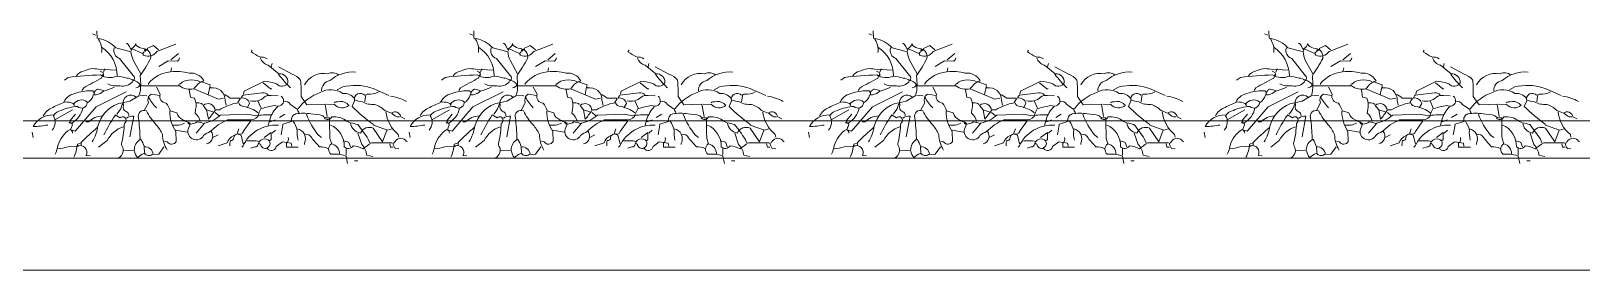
# Model space of a CAD drawing. Header units: inches. Extents: x 0 to 109, y 0 to 144.
# Drawn here: x 47.46 to 53.68, y 29.13 to 30.09 of the extents above; entities that cross this region are included whole.
import ezdxf

# ---------------------------------------------------------------- set-up
doc = ezdxf.new("R2010")
doc.units = ezdxf.units.IN
doc.header["$MEASUREMENT"] = 0
doc.layers.add('M_BRUSHES', color=104, linetype='Continuous', lineweight=5)
doc.layers.add('M_ELEV 2', color=251, linetype='Continuous', lineweight=15)

msp = doc.modelspace()

# ---------------------------------------------------------------- linework, layer by layer
at = {"layer": 'M_BRUSHES'}
for points in [[(47.704, 30.081), (47.7172, 30.0759)], [(49.2172, 30.081), (49.2304, 30.0759)], [(50.8209, 30.081), (50.8341, 30.0759)], [(52.4099, 30.081), (52.4231, 30.0759)], [(47.9098, 30.008), (47.9058, 30.0039)], [(47.9098, 30.008), (47.9118, 30.009), (47.9098, 30.009), (47.9098, 30.008)], [(48.0487, 30.0029), (48.0183, 29.9776)], [(48.4248, 29.9624), (48.4218, 29.9492)], [(49.423, 30.008), (49.4189, 30.0039)], [(49.423, 30.008), (49.425, 30.009), (49.423, 30.009), (49.423, 30.008)], [(49.5619, 30.0029), (49.5315, 29.9776)], [(49.938, 29.9624), (49.9349, 29.9492)], [(51.0267, 30.008), (51.0226, 30.0039)], [(51.0267, 30.008), (51.0287, 30.009), (51.0267, 30.009), (51.0267, 30.008)], [(51.1656, 30.0029), (51.1352, 29.9776)], [(51.5417, 29.9624), (51.5386, 29.9492)], [(52.6157, 30.008), (52.6117, 30.0039)], [(52.6157, 30.008), (52.6177, 30.009), (52.6157, 30.009), (52.6157, 30.008)], [(52.7546, 30.0029), (52.7242, 29.9776)], [(53.1307, 29.9624), (53.1277, 29.9492)], [(47.7537, 29.9411), (47.7486, 29.9279)], [(49.2669, 29.9411), (49.2618, 29.9279)], [(50.8706, 29.9411), (50.8655, 29.9279)], [(52.4596, 29.9411), (52.4545, 29.9279)], [(47.8388, 29.8478), (47.7182, 29.788), (47.6341, 29.6907), (47.6219, 29.6947)], [(47.8946, 29.8346), (47.922, 29.8326)], [(48.3893, 29.8843), (48.4187, 29.86), (48.4238, 29.86)], [(49.352, 29.8478), (49.2314, 29.788), (49.1472, 29.6907), (49.1351, 29.6947)], [(49.4078, 29.8346), (49.4352, 29.8326)], [(49.9025, 29.8843), (49.9319, 29.86), (49.937, 29.86)], [(50.9557, 29.8478), (50.8351, 29.788), (50.7509, 29.6907), (50.7388, 29.6947)], [(51.0115, 29.8346), (51.0388, 29.8326)], [(51.5062, 29.8843), (51.5356, 29.86), (51.5407, 29.86)], [(52.5447, 29.8478), (52.4241, 29.788), (52.34, 29.6907), (52.3278, 29.6947)], [(52.6005, 29.8346), (52.6279, 29.8326)], [(53.0952, 29.8843), (53.1246, 29.86), (53.1297, 29.86)], [(47.553, 29.7353), (47.6239, 29.7758)], [(48.1622, 29.7758), (48.1916, 29.7667)], [(48.1967, 29.7657), (48.2119, 29.7515)], [(49.0661, 29.7353), (49.1371, 29.7758)], [(49.6754, 29.7758), (49.7048, 29.7667)], [(49.7099, 29.7657), (49.7251, 29.7515)], [(50.6698, 29.7353), (50.7408, 29.7758)], [(51.2791, 29.7758), (51.3085, 29.7667)], [(51.3136, 29.7657), (51.3288, 29.7515)], [(52.2589, 29.7353), (52.3298, 29.7758)], [(52.8681, 29.7758), (52.8975, 29.7667)], [(52.9026, 29.7657), (52.9178, 29.7515)], [(48.4765, 29.7586), (48.4542, 29.7454)], [(49.9897, 29.7586), (49.9674, 29.7454)], [(51.5934, 29.7586), (51.5711, 29.7454)], [(53.1824, 29.7586), (53.1601, 29.7454)], [(47.4617, 29.6866), (47.4658, 29.6643)], [(48.0386, 29.6947), (48.0842, 29.6866)], [(48.2079, 29.6755), (48.1876, 29.6643)], [(48.2849, 29.6795), (48.292, 29.6998)], [(48.3934, 29.6643), (48.4208, 29.6856), (48.4208, 29.6572), (48.4157, 29.6532)], [(48.438, 29.6947), (48.4248, 29.6826)], [(48.9749, 29.6866), (48.979, 29.6643)], [(49.5517, 29.6947), (49.5974, 29.6866)], [(49.721, 29.6755), (49.7008, 29.6643)], [(49.7981, 29.6795), (49.8052, 29.6998)], [(49.9066, 29.6643), (49.9339, 29.6856), (49.9339, 29.6572), (49.9289, 29.6532)], [(49.9512, 29.6947), (49.938, 29.6826)], [(50.5786, 29.6866), (50.5827, 29.6643)], [(51.1554, 29.6947), (51.2011, 29.6866)], [(51.3247, 29.6755), (51.3045, 29.6643)], [(51.4018, 29.6795), (51.4089, 29.6998)], [(51.5103, 29.6643), (51.5376, 29.6856), (51.5376, 29.6572), (51.5326, 29.6532)], [(51.5549, 29.6947), (51.5417, 29.6826)], [(52.1676, 29.6866), (52.1717, 29.6643)], [(52.7445, 29.6947), (52.7901, 29.6866)], [(52.9138, 29.6755), (52.8935, 29.6643)], [(52.9908, 29.6795), (52.9979, 29.6998)], [(53.0993, 29.6643), (53.1267, 29.6856), (53.1267, 29.6572), (53.1216, 29.6532)], [(53.1439, 29.6947), (53.1307, 29.6826)], [(48.7218, 29.6217), (48.7218, 29.5944)], [(48.8972, 29.639), (48.9003, 29.6258), (48.9104, 29.6258)], [(50.235, 29.6217), (50.235, 29.5944)], [(50.4104, 29.639), (50.4134, 29.6258), (50.4236, 29.6258)], [(51.8387, 29.6217), (51.8387, 29.5944)], [(52.0141, 29.639), (52.0171, 29.6258), (52.0273, 29.6258)], [(53.4277, 29.6217), (53.4277, 29.5944)], [(53.6031, 29.639), (53.6062, 29.6258), (53.6163, 29.6258)], [(48.7563, 29.5711), (48.7695, 29.5711)], [(50.2695, 29.5711), (50.2827, 29.5711)], [(51.8732, 29.5711), (51.8864, 29.5711)], [(53.4622, 29.5711), (53.4754, 29.5711)]]:
    msp.add_lwpolyline(points, dxfattribs=at)
for points in [[(47.7212, 30.0931), (47.7223, 30.0648, -0.312363), (47.7283, 30.0597, -0.175201), (47.7405, 30.007)], [(49.2344, 30.0931), (49.2354, 30.0648, -0.312363), (49.2415, 30.0597, -0.175201), (49.2537, 30.007)], [(50.8381, 30.0931), (50.8391, 30.0648, -0.312363), (50.8452, 30.0597, -0.175201), (50.8574, 30.007)], [(52.4272, 30.0931), (52.4282, 30.0648, -0.312363), (52.4342, 30.0597, -0.175201), (52.4464, 30.007)], [(47.7304, 30.0627, -0.162277), (47.7973, 30.0252), (47.8541, 30.011)], [(47.7405, 30.0283, -0.247131), (47.8034, 29.9127)], [(47.8672, 29.8944, 0.527451), (47.8672, 29.9137), (47.8125, 29.9826, -0.420624), (47.7912, 30.0252)], [(47.8388, 30.0445, -0.261322), (47.852, 30.0303), (47.8581, 30.0191), (47.8622, 30.0212), (47.8581, 30.01, 0.068298), (47.8672, 29.9755), (47.8976, 29.9208)], [(47.8774, 29.864, 0.105667), (47.8976, 29.8762), (47.8956, 29.9147, 0.0345), (47.9372, 29.9826, 0.461777), (47.9078, 30.0222, -0.115448), (47.8794, 30.0354), (47.8774, 30.0425, -0.192581), (47.8622, 30.0222), (47.8581, 30.0212, -0.132248), (47.8723, 30.0171), (47.9078, 30.0019, 0.489075), (47.9088, 29.9958, 0.382553), (47.9625, 30.011), (48.0386, 30.0404)], [(47.9159, 30.0191, 0.720749), (47.9149, 30.012), (47.925, 30.0212), (47.923, 30.0232), (47.9483, 30.0354), (47.9686, 30.0171)], [(48.3447, 30.0161), (48.3407, 30.009, 0.018082), (48.3751, 29.9887, -0.141937), (48.4045, 29.9816)], [(49.2436, 30.0627, -0.162277), (49.3105, 30.0252), (49.3672, 30.011)], [(49.2537, 30.0283, -0.247131), (49.3165, 29.9127)], [(49.3804, 29.8944, 0.527451), (49.3804, 29.9137), (49.3257, 29.9826, -0.420624), (49.3044, 30.0252)], [(49.352, 30.0445, -0.261322), (49.3652, 30.0303), (49.3713, 30.0191), (49.3753, 30.0212), (49.3713, 30.01, 0.068298), (49.3804, 29.9755), (49.4108, 29.9208)], [(49.3906, 29.864, 0.105667), (49.4108, 29.8762), (49.4088, 29.9147, 0.0345), (49.4504, 29.9826, 0.461777), (49.421, 30.0222, -0.115448), (49.3926, 30.0354), (49.3906, 30.0425, -0.192581), (49.3753, 30.0222), (49.3713, 30.0212, -0.132248), (49.3855, 30.0171), (49.421, 30.0019, 0.489075), (49.422, 29.9958, 0.382553), (49.4757, 30.011), (49.5517, 30.0404)], [(49.4291, 30.0191, 0.720749), (49.4281, 30.012), (49.4382, 30.0212), (49.4362, 30.0232), (49.4615, 30.0354), (49.4818, 30.0171)], [(49.8579, 30.0161), (49.8538, 30.009, 0.018082), (49.8883, 29.9887, -0.141937), (49.9177, 29.9816)], [(50.8472, 30.0627, -0.162277), (50.9142, 30.0252), (50.9709, 30.011)], [(50.8574, 30.0283, -0.247131), (50.9202, 29.9127)], [(50.9841, 29.8944, 0.527451), (50.9841, 29.9137), (50.9294, 29.9826, -0.420624), (50.9081, 30.0252)], [(50.9557, 30.0445, -0.261322), (50.9689, 30.0303), (50.975, 30.0191), (50.979, 30.0212), (50.975, 30.01, 0.068298), (50.9841, 29.9755), (51.0145, 29.9208)], [(50.9942, 29.864, 0.105667), (51.0145, 29.8762), (51.0125, 29.9147, 0.0345), (51.0541, 29.9826, 0.461777), (51.0247, 30.0222, -0.115448), (50.9963, 30.0354), (50.9942, 30.0425, -0.192581), (50.979, 30.0222), (50.975, 30.0212, -0.132248), (50.9892, 30.0171), (51.0247, 30.0019, 0.489075), (51.0257, 29.9958, 0.382553), (51.0794, 30.011), (51.1554, 30.0404)], [(51.0328, 30.0191, 0.720749), (51.0318, 30.012), (51.0419, 30.0212), (51.0399, 30.0232), (51.0652, 30.0354), (51.0855, 30.0171)], [(51.4616, 30.0161), (51.4575, 30.009, 0.018082), (51.492, 29.9887, -0.141937), (51.5214, 29.9816)], [(52.4363, 30.0627, -0.162277), (52.5032, 30.0252), (52.56, 30.011)], [(52.4464, 30.0283, -0.247131), (52.5093, 29.9127)], [(52.5731, 29.8944, 0.527451), (52.5731, 29.9137), (52.5184, 29.9826, -0.420624), (52.4971, 30.0252)], [(52.5447, 30.0445, -0.261322), (52.5579, 30.0303), (52.564, 30.0191), (52.5681, 30.0212), (52.564, 30.01, 0.068298), (52.5731, 29.9755), (52.6035, 29.9208)], [(52.5833, 29.864, 0.105667), (52.6035, 29.8762), (52.6015, 29.9147, 0.0345), (52.6431, 29.9826, 0.461777), (52.6137, 30.0222, -0.115448), (52.5853, 30.0354), (52.5833, 30.0425, -0.192581), (52.5681, 30.0222), (52.564, 30.0212, -0.132248), (52.5782, 30.0171), (52.6137, 30.0019, 0.489075), (52.6147, 29.9958, 0.382553), (52.6684, 30.011), (52.7445, 30.0404)], [(52.6218, 30.0191, 0.720749), (52.6208, 30.012), (52.6309, 30.0212), (52.6289, 30.0232), (52.6542, 30.0354), (52.6745, 30.0171)], [(53.0506, 30.0161), (53.0466, 30.009, 0.018082), (53.081, 29.9887, -0.141937), (53.1104, 29.9816)], [(48.0538, 29.9847, -0.078461), (48.0457, 29.9715), (48.0081, 29.9725), (47.9696, 29.9502)], [(48.3782, 29.9847, 0.267624), (48.4096, 29.9553), (48.4522, 29.9208, -0.464905), (48.4887, 29.8853, -0.535172), (48.4431, 29.8813, 0.031677), (48.3944, 29.8914), (48.3133, 29.8509), (48.3102, 29.8387)], [(49.5669, 29.9847, -0.078461), (49.5588, 29.9715), (49.5213, 29.9725), (49.4828, 29.9502)], [(49.8914, 29.9847, 0.267624), (49.9228, 29.9553), (49.9654, 29.9208, -0.464905), (50.0019, 29.8853, -0.535172), (49.9562, 29.8813, 0.031677), (49.9076, 29.8914), (49.8265, 29.8509), (49.8234, 29.8387)], [(51.1706, 29.9847, -0.078461), (51.1625, 29.9715), (51.125, 29.9725), (51.0865, 29.9502)], [(51.495, 29.9847, 0.267624), (51.5265, 29.9553), (51.5691, 29.9208, -0.464905), (51.6055, 29.8853, -0.535172), (51.5599, 29.8813, 0.031677), (51.5113, 29.8914), (51.4302, 29.8509), (51.4271, 29.8387)], [(52.7597, 29.9847, -0.078461), (52.7516, 29.9715), (52.714, 29.9725), (52.6755, 29.9502)], [(53.0841, 29.9847, 0.267624), (53.1155, 29.9553), (53.1581, 29.9208, -0.464905), (53.1946, 29.8853, -0.535172), (53.149, 29.8813, 0.031677), (53.1003, 29.8914), (53.0192, 29.8509), (53.0162, 29.8387)], [(47.702, 29.6471, 0.111557), (47.7253, 29.711, -0.232605), (47.8054, 29.8002), (47.8541, 29.8103), (47.8905, 29.8326, 0.152542), (47.8956, 29.8772, 0.18486), (47.8672, 29.8944, 0.173203), (47.8419, 29.9036, 0.04808), (47.8013, 29.9117, -0.261169), (47.7354, 29.9167, 0.018753), (47.6067, 29.9066), (47.5915, 29.8955)], [(47.6391, 29.9127, -0.249786), (47.6675, 29.9309, -0.196625), (47.7283, 29.9391), (47.7993, 29.936)], [(47.7476, 29.9198, 0.099014), (47.7405, 29.9036, 0.005859), (47.6685, 29.865), (47.6614, 29.8539)], [(47.7344, 29.9309, -0.467148), (47.7476, 29.9147), (47.7476, 29.9107)], [(47.8652, 29.8894, -0.289017), (47.8145, 29.8732, -0.142853), (47.7648, 29.8803)], [(48.0152, 29.9289, 0.182465), (47.9281, 29.8823), (47.9281, 29.8782)], [(48.0213, 29.9451), (48.0183, 29.9289, -0.098709), (48.0913, 29.9238, -0.303024), (48.1511, 29.8924), (48.142, 29.8884), (48.1764, 29.8762), (48.1754, 29.8711)], [(48.0507, 29.8732, -0.535172), (48.0568, 29.8813, -0.211533), (48.0892, 29.8955, -0.112198), (48.1349, 29.8904)], [(48.142, 29.8904, 0.121719), (48.1136, 29.864), (48.1105, 29.86)], [(48.6458, 29.7495), (48.6377, 29.7992), (48.5647, 29.7961), (48.5414, 29.8296, 0.033295), (48.5394, 29.8955, 0.173203), (48.5049, 29.9198), (48.4501, 29.9492)], [(48.4512, 29.9188, 0.02713), (48.4968, 29.8661), (48.4998, 29.865)], [(48.6924, 29.9157, 0.300995), (48.6488, 29.9208, 0.322571), (48.5546, 29.8772)], [(48.6235, 29.8519, -0.391388), (48.657, 29.8934, -0.203217), (48.7614, 29.9279)], [(49.2152, 29.6471, 0.111557), (49.2385, 29.711, -0.232605), (49.3186, 29.8002), (49.3672, 29.8103), (49.4037, 29.8326, 0.152542), (49.4088, 29.8772, 0.18486), (49.3804, 29.8944, 0.173203), (49.3551, 29.9036, 0.04808), (49.3145, 29.9117, -0.261169), (49.2486, 29.9167, 0.018753), (49.1199, 29.9066), (49.1047, 29.8955)], [(49.1523, 29.9127, -0.249786), (49.1807, 29.9309, -0.196625), (49.2415, 29.9391), (49.3125, 29.936)], [(49.2608, 29.9198, 0.099014), (49.2537, 29.9036, 0.005859), (49.1817, 29.865), (49.1746, 29.8539)], [(49.2476, 29.9309, -0.467148), (49.2608, 29.9147), (49.2608, 29.9107)], [(49.3784, 29.8894, -0.289017), (49.3277, 29.8732, -0.142853), (49.278, 29.8803)], [(49.5284, 29.9289, 0.182465), (49.4412, 29.8823), (49.4412, 29.8782)], [(49.5345, 29.9451), (49.5315, 29.9289, -0.098709), (49.6045, 29.9238, -0.303024), (49.6643, 29.8924), (49.6551, 29.8884), (49.6896, 29.8762), (49.6886, 29.8711)], [(49.5639, 29.8732, -0.535172), (49.57, 29.8813, -0.211533), (49.6024, 29.8955, -0.112198), (49.6481, 29.8904)], [(49.6551, 29.8904, 0.121719), (49.6268, 29.864), (49.6237, 29.86)], [(50.159, 29.7495), (50.1509, 29.7992), (50.0779, 29.7961), (50.0546, 29.8296, 0.033295), (50.0525, 29.8955, 0.173203), (50.0181, 29.9198), (49.9633, 29.9492)], [(49.9643, 29.9188, 0.02713), (50.01, 29.8661), (50.013, 29.865)], [(50.2056, 29.9157, 0.300995), (50.162, 29.9208, 0.322571), (50.0678, 29.8772)], [(50.1367, 29.8519, -0.391388), (50.1701, 29.8934, -0.203217), (50.2746, 29.9279)], [(50.8189, 29.6471, 0.111557), (50.8422, 29.711, -0.232605), (50.9223, 29.8002), (50.9709, 29.8103), (51.0074, 29.8326, 0.152542), (51.0125, 29.8772, 0.18486), (50.9841, 29.8944, 0.173203), (50.9588, 29.9036, 0.04808), (50.9182, 29.9117, -0.261169), (50.8523, 29.9167, 0.018753), (50.7236, 29.9066), (50.7084, 29.8955)], [(50.756, 29.9127, -0.249786), (50.7844, 29.9309, -0.196625), (50.8452, 29.9391), (50.9162, 29.936)], [(50.8645, 29.9198, 0.099014), (50.8574, 29.9036, 0.005859), (50.7854, 29.865), (50.7783, 29.8539)], [(50.8513, 29.9309, -0.467148), (50.8645, 29.9147), (50.8645, 29.9107)], [(50.9821, 29.8894, -0.289017), (50.9314, 29.8732, -0.142853), (50.8817, 29.8803)], [(51.1321, 29.9289, 0.182465), (51.0449, 29.8823), (51.0449, 29.8782)], [(51.1382, 29.9451), (51.1352, 29.9289, -0.098709), (51.2081, 29.9238, -0.303024), (51.268, 29.8924), (51.2588, 29.8884), (51.2933, 29.8762), (51.2923, 29.8711)], [(51.1676, 29.8732, -0.535172), (51.1737, 29.8813, -0.211533), (51.2061, 29.8955, -0.112198), (51.2517, 29.8904)], [(51.2588, 29.8904, 0.121719), (51.2305, 29.864), (51.2274, 29.86)], [(51.7627, 29.7495), (51.7546, 29.7992), (51.6816, 29.7961), (51.6583, 29.8296, 0.033295), (51.6562, 29.8955, 0.173203), (51.6218, 29.9198), (51.567, 29.9492)], [(51.568, 29.9188, 0.02713), (51.6137, 29.8661), (51.6167, 29.865)], [(51.8093, 29.9157, 0.300995), (51.7657, 29.9208, 0.322571), (51.6714, 29.8772)], [(51.7404, 29.8519, -0.391388), (51.7738, 29.8934, -0.203217), (51.8783, 29.9279)], [(52.4079, 29.6471, 0.111557), (52.4312, 29.711, -0.232605), (52.5113, 29.8002), (52.56, 29.8103), (52.5965, 29.8326, 0.152542), (52.6015, 29.8772, 0.18486), (52.5731, 29.8944, 0.173203), (52.5478, 29.9036, 0.04808), (52.5072, 29.9117, -0.261169), (52.4413, 29.9167, 0.018753), (52.3126, 29.9066), (52.2974, 29.8955)], [(52.345, 29.9127, -0.249786), (52.3734, 29.9309, -0.196625), (52.4342, 29.9391), (52.5052, 29.936)], [(52.4535, 29.9198, 0.099014), (52.4464, 29.9036, 0.005859), (52.3744, 29.865), (52.3673, 29.8539)], [(52.4403, 29.9309, -0.467148), (52.4535, 29.9147), (52.4535, 29.9107)], [(52.5711, 29.8894, -0.289017), (52.5204, 29.8732, -0.142853), (52.4707, 29.8803)], [(52.7211, 29.9289, 0.182465), (52.634, 29.8823), (52.634, 29.8782)], [(52.7272, 29.9451), (52.7242, 29.9289, -0.098709), (52.7972, 29.9238, -0.303024), (52.857, 29.8924), (52.8479, 29.8884), (52.8823, 29.8762), (52.8813, 29.8711)], [(52.7566, 29.8732, -0.535172), (52.7627, 29.8813, -0.211533), (52.7952, 29.8955, -0.112198), (52.8408, 29.8904)], [(52.8479, 29.8904, 0.121719), (52.8195, 29.864), (52.8164, 29.86)], [(53.3517, 29.7495), (53.3436, 29.7992), (53.2706, 29.7961), (53.2473, 29.8296, 0.033295), (53.2453, 29.8955, 0.173203), (53.2108, 29.9198), (53.1561, 29.9492)], [(53.1571, 29.9188, 0.02713), (53.2027, 29.8661), (53.2057, 29.865)], [(53.3983, 29.9157, 0.300995), (53.3548, 29.9208, 0.322571), (53.2605, 29.8772)], [(53.3294, 29.8519, -0.391388), (53.3629, 29.8934, -0.203217), (53.4673, 29.9279)], [(47.5418, 29.6947, 0.332352), (47.5469, 29.7525, -0.185669), (47.5783, 29.7738, -0.083557), (47.6442, 29.79, 0.656815), (47.6827, 29.8042, 0.199097), (47.7071, 29.8356), (47.7101, 29.8377, -0.315216), (47.7172, 29.8539, -0.40065), (47.7263, 29.859), (47.7476, 29.8539)], [(47.5884, 29.8073, -0.246109), (47.6412, 29.8438, -0.119476), (47.706, 29.8519), (47.7081, 29.8458)], [(47.7912, 29.8671, -0.048447), (47.7476, 29.8509, -0.145767), (47.7192, 29.8367), (47.7121, 29.8367)], [(47.8794, 29.8255, 0.794815), (47.8277, 29.7951, 0.4142), (47.8399, 29.7687, -0.333328), (47.85, 29.7525)], [(47.8905, 29.8732), (48.0528, 29.8721, 0.198715), (48.1105, 29.86), (48.2099, 29.8194), (48.2302, 29.8235)], [(47.9737, 29.8336), (47.9392, 29.8397, 0.348206), (47.9281, 29.8042), (47.9129, 29.7758)], [(47.9605, 29.7839, -0.054718), (47.9291, 29.8265, 0.236053), (47.9281, 29.8316)], [(47.9605, 29.8671), (47.9757, 29.8387, 0.512009), (48, 29.8032, -0.063492), (48.0163, 29.7718), (48.0426, 29.7637, 0.257919), (48.0669, 29.7363, 0.043488), (48.0943, 29.7231), (48.0963, 29.7231)], [(48.0923, 29.8559), (48.0974, 29.8275), (48.1136, 29.8225, -0.182709), (48.1176, 29.7768), (48.1156, 29.7627, -0.200302), (48.1359, 29.7292)], [(48.1683, 29.8367), (48.1744, 29.8681), (48.1774, 29.864, -0.501495), (48.2362, 29.8133), (48.2403, 29.7951)], [(48.2302, 29.8397, -0.055847), (48.2565, 29.8235), (48.2961, 29.8235), (48.2971, 29.8204, 0.090164), (48.2869, 29.8042, 0.096649), (48.2139, 29.7758), (48.1987, 29.7758)], [(48.4086, 29.8346, 0.356949), (48.3853, 29.8438), (48.3082, 29.8356, 0.120438), (48.3011, 29.8235, -0.395447), (48.3346, 29.8022), (48.3244, 29.7839)], [(48.3366, 29.8123, 0.236053), (48.3934, 29.8265, -0.236053), (48.4218, 29.8336), (48.4491, 29.8326)], [(48.4704, 29.8083, 0.253922), (48.4613, 29.8316)], [(48.7553, 29.8215, 0.27327), (48.7087, 29.8417, 0.292038), (48.6184, 29.8458, 0.151703), (48.5292, 29.7799)], [(48.8942, 29.8336, 0.021805), (48.8212, 29.865, 0.134811), (48.7087, 29.8681), (48.6864, 29.8559)], [(48.7969, 29.8346, 0.804245), (48.7563, 29.8123), (48.7462, 29.79, 0.038712), (48.8303, 29.718, 0.4142), (48.8354, 29.713), (48.8881, 29.6947), (48.9063, 29.6998)], [(48.8516, 29.8478, -0.137939), (48.809, 29.8397, 0.4142), (48.7999, 29.8316), (48.7969, 29.8083)], [(48.9003, 29.8316, -0.089844), (48.9641, 29.8093)], [(49.055, 29.6947, 0.332352), (49.0601, 29.7525, -0.185669), (49.0915, 29.7738, -0.083557), (49.1574, 29.79, 0.656815), (49.1959, 29.8042, 0.199097), (49.2202, 29.8356), (49.2233, 29.8377, -0.315216), (49.2304, 29.8539, -0.40065), (49.2395, 29.859), (49.2608, 29.8539)], [(49.1016, 29.8073, -0.246109), (49.1543, 29.8438, -0.119476), (49.2192, 29.8519), (49.2213, 29.8458)], [(49.3044, 29.8671, -0.048447), (49.2608, 29.8509, -0.145767), (49.2324, 29.8367), (49.2253, 29.8367)], [(49.3926, 29.8255, 0.794815), (49.3409, 29.7951, 0.4142), (49.353, 29.7687, -0.333328), (49.3632, 29.7525)], [(49.4037, 29.8732), (49.5659, 29.8721, 0.198715), (49.6237, 29.86), (49.7231, 29.8194), (49.7433, 29.8235)], [(49.4869, 29.8336), (49.4524, 29.8397, 0.348206), (49.4412, 29.8042), (49.426, 29.7758)], [(49.4737, 29.7839, -0.054718), (49.4423, 29.8265, 0.236053), (49.4412, 29.8316)], [(49.4737, 29.8671), (49.4889, 29.8387, 0.512009), (49.5132, 29.8032, -0.063492), (49.5294, 29.7718), (49.5558, 29.7637, 0.257919), (49.5801, 29.7363, 0.043488), (49.6075, 29.7231), (49.6095, 29.7231)], [(49.6055, 29.8559), (49.6105, 29.8275), (49.6268, 29.8225, -0.182709), (49.6308, 29.7768), (49.6288, 29.7627, -0.200302), (49.6491, 29.7292)], [(49.6815, 29.8367), (49.6876, 29.8681), (49.6906, 29.864, -0.501495), (49.7494, 29.8133), (49.7535, 29.7951)], [(49.7433, 29.8397, -0.055847), (49.7697, 29.8235), (49.8092, 29.8235), (49.8103, 29.8204, 0.090164), (49.8001, 29.8042, 0.096649), (49.7271, 29.7758), (49.7119, 29.7758)], [(49.9218, 29.8346, 0.356949), (49.8985, 29.8438), (49.8214, 29.8356, 0.120438), (49.8143, 29.8235, -0.395447), (49.8478, 29.8022), (49.8376, 29.7839)], [(49.8498, 29.8123, 0.236053), (49.9066, 29.8265, -0.236053), (49.9349, 29.8336), (49.9623, 29.8326)], [(49.9836, 29.8083, 0.253922), (49.9745, 29.8316)], [(50.2685, 29.8215, 0.27327), (50.2218, 29.8417, 0.292038), (50.1316, 29.8458, 0.151703), (50.0424, 29.7799)], [(50.4074, 29.8336, 0.021805), (50.3344, 29.865, 0.134811), (50.2218, 29.8681), (50.1995, 29.8559)], [(50.31, 29.8346, 0.804245), (50.2695, 29.8123), (50.2594, 29.79, 0.038712), (50.3435, 29.718, 0.4142), (50.3486, 29.713), (50.4013, 29.6947), (50.4195, 29.6998)], [(50.3648, 29.8478, -0.137939), (50.3222, 29.8397, 0.4142), (50.3131, 29.8316), (50.31, 29.8083)], [(50.4134, 29.8316, -0.089844), (50.4773, 29.8093)], [(50.6587, 29.6947, 0.332352), (50.6638, 29.7525, -0.185669), (50.6952, 29.7738, -0.083557), (50.7611, 29.79, 0.656815), (50.7996, 29.8042, 0.199097), (50.8239, 29.8356), (50.827, 29.8377, -0.315216), (50.8341, 29.8539, -0.40065), (50.8432, 29.859), (50.8645, 29.8539)], [(50.7053, 29.8073, -0.246109), (50.758, 29.8438, -0.119476), (50.8229, 29.8519), (50.8249, 29.8458)], [(50.9081, 29.8671, -0.048447), (50.8645, 29.8509, -0.145767), (50.8361, 29.8367), (50.829, 29.8367)], [(50.9963, 29.8255, 0.794815), (50.9446, 29.7951, 0.4142), (50.9567, 29.7687, -0.333328), (50.9669, 29.7525)], [(51.0074, 29.8732), (51.1696, 29.8721, 0.198715), (51.2274, 29.86), (51.3268, 29.8194), (51.347, 29.8235)], [(51.0906, 29.8336), (51.0561, 29.8397, 0.348206), (51.0449, 29.8042), (51.0297, 29.7758)], [(51.0774, 29.7839, -0.054718), (51.0459, 29.8265, 0.236053), (51.0449, 29.8316)], [(51.0774, 29.8671), (51.0926, 29.8387, 0.512009), (51.1169, 29.8032, -0.063492), (51.1331, 29.7718), (51.1595, 29.7637, 0.257919), (51.1838, 29.7363, 0.043488), (51.2112, 29.7231), (51.2132, 29.7231)], [(51.2092, 29.8559), (51.2142, 29.8275), (51.2305, 29.8225, -0.182709), (51.2345, 29.7768), (51.2325, 29.7627, -0.200302), (51.2528, 29.7292)], [(51.2852, 29.8367), (51.2913, 29.8681), (51.2943, 29.864, -0.501495), (51.3531, 29.8133), (51.3572, 29.7951)], [(51.347, 29.8397, -0.055847), (51.3734, 29.8235), (51.4129, 29.8235), (51.4139, 29.8204, 0.090164), (51.4038, 29.8042, 0.096649), (51.3308, 29.7758), (51.3156, 29.7758)], [(51.5255, 29.8346, 0.356949), (51.5021, 29.8438), (51.4251, 29.8356, 0.120438), (51.418, 29.8235, -0.395447), (51.4515, 29.8022), (51.4413, 29.7839)], [(51.4535, 29.8123, 0.236053), (51.5103, 29.8265, -0.236053), (51.5386, 29.8336), (51.566, 29.8326)], [(51.5873, 29.8083, 0.253922), (51.5782, 29.8316)], [(51.8722, 29.8215, 0.27327), (51.8255, 29.8417, 0.292038), (51.7353, 29.8458, 0.151703), (51.6461, 29.7799)], [(52.0111, 29.8336, 0.021805), (51.9381, 29.865, 0.134811), (51.8255, 29.8681), (51.8032, 29.8559)], [(51.9137, 29.8346, 0.804245), (51.8732, 29.8123), (51.863, 29.79, 0.038712), (51.9472, 29.718, 0.4142), (51.9523, 29.713), (52.005, 29.6947), (52.0232, 29.6998)], [(51.9685, 29.8478, -0.137939), (51.9259, 29.8397, 0.4142), (51.9168, 29.8316), (51.9137, 29.8083)], [(52.0171, 29.8316, -0.089844), (52.081, 29.8093)], [(52.2477, 29.6947, 0.332352), (52.2528, 29.7525, -0.185669), (52.2842, 29.7738, -0.083557), (52.3501, 29.79, 0.656815), (52.3886, 29.8042, 0.199097), (52.413, 29.8356), (52.416, 29.8377, -0.315216), (52.4231, 29.8539, -0.40065), (52.4322, 29.859), (52.4535, 29.8539)], [(52.2943, 29.8073, -0.246109), (52.3471, 29.8438, -0.119476), (52.4119, 29.8519), (52.414, 29.8458)], [(52.4971, 29.8671, -0.048447), (52.4535, 29.8509, -0.145767), (52.4251, 29.8367), (52.418, 29.8367)], [(52.5853, 29.8255, 0.794815), (52.5336, 29.7951, 0.4142), (52.5458, 29.7687, -0.333328), (52.5559, 29.7525)], [(52.5965, 29.8732), (52.7587, 29.8721, 0.198715), (52.8164, 29.86), (52.9158, 29.8194), (52.9361, 29.8235)], [(52.6796, 29.8336), (52.6451, 29.8397, 0.348206), (52.634, 29.8042), (52.6188, 29.7758)], [(52.6664, 29.7839, -0.054718), (52.635, 29.8265, 0.236053), (52.634, 29.8316)], [(52.6664, 29.8671), (52.6816, 29.8387, 0.512009), (52.7059, 29.8032, -0.063492), (52.7222, 29.7718), (52.7485, 29.7637, 0.257919), (52.7728, 29.7363, 0.043488), (52.8002, 29.7231), (52.8022, 29.7231)], [(52.7982, 29.8559), (52.8033, 29.8275), (52.8195, 29.8225, -0.182709), (52.8235, 29.7768), (52.8215, 29.7627, -0.200302), (52.8418, 29.7292)], [(52.8742, 29.8367), (52.8803, 29.8681), (52.8833, 29.864, -0.501495), (52.9421, 29.8133), (52.9462, 29.7951)], [(52.9361, 29.8397, -0.055847), (52.9624, 29.8235), (53.002, 29.8235), (53.003, 29.8204, 0.090164), (52.9928, 29.8042, 0.096649), (52.9198, 29.7758), (52.9046, 29.7758)], [(53.1145, 29.8346, 0.356949), (53.0912, 29.8438), (53.0141, 29.8356, 0.120438), (53.007, 29.8235, -0.395447), (53.0405, 29.8022), (53.0303, 29.7839)], [(53.0425, 29.8123, 0.236053), (53.0993, 29.8265, -0.236053), (53.1277, 29.8336), (53.155, 29.8326)], [(53.1763, 29.8083, 0.253922), (53.1672, 29.8316)], [(53.4612, 29.8215, 0.27327), (53.4146, 29.8417, 0.292038), (53.3243, 29.8458, 0.151703), (53.2351, 29.7799)], [(53.6001, 29.8336, 0.021805), (53.5271, 29.865, 0.134811), (53.4146, 29.8681), (53.3923, 29.8559)], [(53.5028, 29.8346, 0.804245), (53.4622, 29.8123), (53.4521, 29.79, 0.038712), (53.5362, 29.718, 0.4142), (53.5413, 29.713), (53.594, 29.6947), (53.6123, 29.6998)], [(53.5575, 29.8478, -0.137939), (53.5149, 29.8397, 0.4142), (53.5058, 29.8316), (53.5028, 29.8083)], [(53.6062, 29.8316, -0.089844), (53.67, 29.8093)], [(47.5063, 29.7515, -0.195435), (47.5449, 29.786, -0.011139), (47.5945, 29.8083, -0.068222), (47.626, 29.8022), (47.631, 29.7931)], [(47.6645, 29.7829, -0.216507), (47.6209, 29.7231), (47.6178, 29.7231), (47.6199, 29.7241), (47.6199, 29.7231)], [(47.628, 29.7992, -0.420807), (47.6827, 29.8083)], [(47.8277, 29.8042, 0.080353), (47.8206, 29.789, -0.101501), (47.8013, 29.7586)], [(48.0031, 29.6146, -0.134003), (47.9848, 29.6765, 0.079666), (47.9595, 29.716, -0.082458), (47.921, 29.7718, 0.664612), (47.8885, 29.7434, -0.028061), (47.8946, 29.6633, 0.4142), (47.8966, 29.6572), (47.8987, 29.6572, -0.075592), (47.9108, 29.6299)], [(48.0142, 29.7708, 0.149765), (48.0386, 29.6886), (48.0396, 29.6491, -0.600372), (48.0041, 29.6481), (47.9929, 29.6501)], [(48.368, 29.8123), (48.3812, 29.7829, 0.07106), (48.367, 29.7495, -0.275696), (48.3285, 29.7363), (48.2454, 29.7353, 0.101349), (48.1764, 29.6886, 0.062256), (48.1501, 29.6734, -0.904297), (48.0882, 29.6988), (48.0963, 29.7191, -0.382629), (48.0862, 29.7251), (48.0892, 29.7262), (48.0974, 29.7191, 0.140793), (48.1237, 29.7272, -0.084747), (48.1491, 29.7211), (48.1511, 29.7191)], [(48.1197, 29.8042, -0.090164), (48.142, 29.8022), (48.145, 29.7981)], [(48.1622, 29.7758), (48.1693, 29.7383, 0.008759), (48.1957, 29.7728, 0.638138), (48.148, 29.7941), (48.1622, 29.7758)], [(48.291, 29.8042, 0.32045), (48.3113, 29.789, -0.126938), (48.368, 29.7647)], [(48.3832, 29.7809, -0.032562), (48.4349, 29.7941, 0.473877), (48.4714, 29.8083, -0.340118), (48.4988, 29.7981), (48.5231, 29.7799), (48.5262, 29.7799, 0.141068), (48.5333, 29.7647)], [(48.4461, 29.788, 0.120438), (48.4167, 29.7393), (48.4096, 29.715)], [(48.6428, 29.7992), (48.6752, 29.7981, 0.42926), (48.734, 29.7951, -0.162277), (48.7259, 29.8012, 0.241379), (48.6894, 29.8083, 0.236053), (48.6742, 29.8042)], [(48.7563, 29.8164, 0.084366), (48.7877, 29.8083, 0.159897), (48.8364, 29.7981, -0.117737), (48.8769, 29.7738), (48.9033, 29.7627, -0.579712), (48.9418, 29.7474), (48.958, 29.7404)], [(48.882, 29.7687, 0.208511), (48.9317, 29.6775), (48.9337, 29.6663)], [(49.0195, 29.7515, -0.195435), (49.058, 29.786, -0.011139), (49.1077, 29.8083, -0.068222), (49.1391, 29.8022), (49.1442, 29.7931)], [(49.1777, 29.7829, -0.216507), (49.1341, 29.7231), (49.131, 29.7231), (49.1331, 29.7241), (49.1331, 29.7231)], [(49.1412, 29.7992, -0.420807), (49.1959, 29.8083)], [(49.3409, 29.8042, 0.080353), (49.3338, 29.789, -0.101501), (49.3145, 29.7586)], [(49.5163, 29.6146, -0.134003), (49.498, 29.6765, 0.079666), (49.4727, 29.716, -0.082458), (49.4341, 29.7718, 0.664612), (49.4017, 29.7434, -0.028061), (49.4078, 29.6633, 0.4142), (49.4098, 29.6572), (49.4118, 29.6572, -0.075592), (49.424, 29.6299)], [(49.5274, 29.7708, 0.149765), (49.5517, 29.6886), (49.5528, 29.6491, -0.600372), (49.5173, 29.6481), (49.5061, 29.6501)], [(49.8812, 29.8123), (49.8944, 29.7829, 0.07106), (49.8802, 29.7495, -0.275696), (49.8417, 29.7363), (49.7586, 29.7353, 0.101349), (49.6896, 29.6886, 0.062256), (49.6633, 29.6734, -0.904297), (49.6014, 29.6988), (49.6095, 29.7191, -0.382629), (49.5994, 29.7251), (49.6024, 29.7262), (49.6105, 29.7191, 0.140793), (49.6369, 29.7272, -0.084747), (49.6622, 29.7211), (49.6643, 29.7191)], [(49.6328, 29.8042, -0.090164), (49.6551, 29.8022), (49.6582, 29.7981)], [(49.6754, 29.7758), (49.6825, 29.7383, 0.008759), (49.7089, 29.7728, 0.638138), (49.6612, 29.7941), (49.6754, 29.7758)], [(49.8042, 29.8042, 0.32045), (49.8244, 29.789, -0.126938), (49.8812, 29.7647)], [(49.8964, 29.7809, -0.032562), (49.9481, 29.7941, 0.473877), (49.9846, 29.8083, -0.340118), (50.012, 29.7981), (50.0363, 29.7799), (50.0394, 29.7799, 0.141068), (50.0465, 29.7647)], [(49.9593, 29.788, 0.120438), (49.9299, 29.7393), (49.9228, 29.715)], [(50.156, 29.7992), (50.1884, 29.7981, 0.42926), (50.2472, 29.7951, -0.162277), (50.2391, 29.8012, 0.241379), (50.2026, 29.8083, 0.236053), (50.1874, 29.8042)], [(50.2695, 29.8164, 0.084366), (50.3009, 29.8083, 0.159897), (50.3496, 29.7981, -0.117737), (50.3901, 29.7738), (50.4165, 29.7627, -0.579712), (50.455, 29.7474), (50.4712, 29.7404)], [(50.3952, 29.7687, 0.208511), (50.4449, 29.6775), (50.4469, 29.6663)], [(50.6232, 29.7515, -0.195435), (50.6617, 29.786, -0.011139), (50.7114, 29.8083, -0.068222), (50.7428, 29.8022), (50.7479, 29.7931)], [(50.7814, 29.7829, -0.216507), (50.7378, 29.7231), (50.7347, 29.7231), (50.7367, 29.7241), (50.7367, 29.7231)], [(50.7449, 29.7992, -0.420807), (50.7996, 29.8083)], [(50.9446, 29.8042, 0.080353), (50.9375, 29.789, -0.101501), (50.9182, 29.7586)], [(51.1199, 29.6146, -0.134003), (51.1017, 29.6765, 0.079666), (51.0764, 29.716, -0.082458), (51.0378, 29.7718, 0.664612), (51.0054, 29.7434, -0.028061), (51.0115, 29.6633, 0.4142), (51.0135, 29.6572), (51.0155, 29.6572, -0.075592), (51.0277, 29.6299)], [(51.1311, 29.7708, 0.149765), (51.1554, 29.6886), (51.1564, 29.6491, -0.600372), (51.121, 29.6481), (51.1098, 29.6501)], [(51.4849, 29.8123), (51.4981, 29.7829, 0.07106), (51.4839, 29.7495, -0.275696), (51.4454, 29.7363), (51.3622, 29.7353, 0.101349), (51.2933, 29.6886, 0.062256), (51.2669, 29.6734, -0.904297), (51.2051, 29.6988), (51.2132, 29.7191, -0.382629), (51.2031, 29.7251), (51.2061, 29.7262), (51.2142, 29.7191, 0.140793), (51.2406, 29.7272, -0.084747), (51.2659, 29.7211), (51.268, 29.7191)], [(51.2365, 29.8042, -0.090164), (51.2588, 29.8022), (51.2619, 29.7981)], [(51.2791, 29.7758), (51.2862, 29.7383, 0.008759), (51.3126, 29.7728, 0.638138), (51.2649, 29.7941), (51.2791, 29.7758)], [(51.4079, 29.8042, 0.32045), (51.4281, 29.789, -0.126938), (51.4849, 29.7647)], [(51.5001, 29.7809, -0.032562), (51.5518, 29.7941, 0.473877), (51.5883, 29.8083, -0.340118), (51.6157, 29.7981), (51.64, 29.7799), (51.6431, 29.7799, 0.141068), (51.6502, 29.7647)], [(51.563, 29.788, 0.120438), (51.5336, 29.7393), (51.5265, 29.715)], [(51.7596, 29.7992), (51.7921, 29.7981, 0.42926), (51.8509, 29.7951, -0.162277), (51.8428, 29.8012, 0.241379), (51.8063, 29.8083, 0.236053), (51.7911, 29.8042)], [(51.8732, 29.8164, 0.084366), (51.9046, 29.8083, 0.159897), (51.9533, 29.7981, -0.117737), (51.9938, 29.7738), (52.0202, 29.7627, -0.579712), (52.0587, 29.7474), (52.0749, 29.7404)], [(51.9989, 29.7687, 0.208511), (52.0486, 29.6775), (52.0506, 29.6663)], [(52.2122, 29.7515, -0.195435), (52.2508, 29.786, -0.011139), (52.3004, 29.8083, -0.068222), (52.3319, 29.8022), (52.3369, 29.7931)], [(52.3704, 29.7829, -0.216507), (52.3268, 29.7231), (52.3237, 29.7231), (52.3258, 29.7241), (52.3258, 29.7231)], [(52.3339, 29.7992, -0.420807), (52.3886, 29.8083)], [(52.5336, 29.8042, 0.080353), (52.5265, 29.789, -0.101501), (52.5072, 29.7586)], [(52.709, 29.6146, -0.134003), (52.6907, 29.6765, 0.079666), (52.6654, 29.716, -0.082458), (52.6269, 29.7718, 0.664612), (52.5944, 29.7434, -0.028061), (52.6005, 29.6633, 0.4142), (52.6025, 29.6572), (52.6046, 29.6572, -0.075592), (52.6167, 29.6299)], [(52.7201, 29.7708, 0.149765), (52.7445, 29.6886), (52.7455, 29.6491, -0.600372), (52.71, 29.6481), (52.6988, 29.6501)], [(53.0739, 29.8123), (53.0871, 29.7829, 0.07106), (53.0729, 29.7495, -0.275696), (53.0344, 29.7363), (52.9513, 29.7353, 0.101349), (52.8823, 29.6886, 0.062256), (52.856, 29.6734, -0.904297), (52.7941, 29.6988), (52.8022, 29.7191, -0.382629), (52.7921, 29.7251), (52.7952, 29.7262), (52.8033, 29.7191, 0.140793), (52.8296, 29.7272, -0.084747), (52.855, 29.7211), (52.857, 29.7191)], [(52.8256, 29.8042, -0.090164), (52.8479, 29.8022), (52.8509, 29.7981)], [(52.8681, 29.7758), (52.8752, 29.7383, 0.008759), (52.9016, 29.7728, 0.638138), (52.8539, 29.7941), (52.8681, 29.7758)], [(52.9969, 29.8042, 0.32045), (53.0172, 29.789, -0.126938), (53.0739, 29.7647)], [(53.0891, 29.7809, -0.032562), (53.1408, 29.7941, 0.473877), (53.1773, 29.8083, -0.340118), (53.2047, 29.7981), (53.229, 29.7799), (53.2321, 29.7799, 0.141068), (53.2392, 29.7647)], [(53.152, 29.788, 0.120438), (53.1226, 29.7393), (53.1155, 29.715)], [(53.3487, 29.7992), (53.3811, 29.7981, 0.42926), (53.4399, 29.7951, -0.162277), (53.4318, 29.8012, 0.241379), (53.3953, 29.8083, 0.236053), (53.3801, 29.8042)], [(53.4622, 29.8164, 0.084366), (53.4936, 29.8083, 0.159897), (53.5423, 29.7981, -0.117737), (53.5829, 29.7738), (53.6092, 29.7627, -0.579712), (53.6477, 29.7474), (53.664, 29.7404)], [(53.5879, 29.7687, 0.208511), (53.6376, 29.6775), (53.6396, 29.6663)], [(47.5246, 29.715, -0.034103), (47.4658, 29.7089, -0.285873), (47.5459, 29.7556)], [(47.6351, 29.7586), (47.6128, 29.7322), (47.6158, 29.7282), (47.6107, 29.7241, -0.056946), (47.6229, 29.7201, -0.108856), (47.6189, 29.7049), (47.6168, 29.6988)], [(47.7243, 29.7059, 0.02301), (47.6584, 29.6451), (47.6584, 29.6339)], [(47.7436, 29.7515, 0.205933), (47.6888, 29.7272), (47.6777, 29.7272)], [(47.8277, 29.7079, 0.200272), (47.7628, 29.6522), (47.7283, 29.6258)], [(47.7496, 29.6755, -0.030975), (47.7942, 29.7535), (47.7953, 29.7556), (47.8155, 29.7444, -1.148773), (47.8317, 29.7221, -0.050674), (47.8216, 29.6461, 0.28447), (47.8257, 29.6248, -0.404129), (47.8034, 29.5802)], [(47.8409, 29.7424, -0.17128), (47.8693, 29.7505), (47.8541, 29.6674)], [(48.073, 29.7231, -0.184021), (48.0274, 29.715)], [(48.4218, 29.7556, 0.06424), (48.3599, 29.7515), (48.3255, 29.7586), (48.218, 29.7545, -0.107498), (48.1541, 29.7221), (48.1207, 29.6826)], [(48.29, 29.6785), (48.291, 29.6775), (48.291, 29.6795, 0.449051), (48.3092, 29.6886), (48.3396, 29.7322)], [(48.4501, 29.715, 0.140518), (48.365, 29.6937, 0.144699), (48.3082, 29.6319), (48.3032, 29.6258)], [(48.4137, 29.7272, 0.099014), (48.437, 29.7363)], [(48.4613, 29.6755), (48.4684, 29.716), (48.4674, 29.7191, 0.06102), (48.5039, 29.7302, -0.419418), (48.5201, 29.7596, -0.100098), (48.5809, 29.7596, -0.065552), (48.6286, 29.7525, 0.302765), (48.6499, 29.7444), (48.6529, 29.7434), (48.6559, 29.7434, 0.011902), (48.657, 29.6603), (48.6641, 29.639, -0.370575), (48.6955, 29.5974)], [(48.5069, 29.7312), (48.51, 29.7312, -0.072708), (48.5262, 29.6947, 0.082748), (48.5292, 29.6542)], [(48.5627, 29.7586, 0.093414), (48.6113, 29.6745), (48.6235, 29.6643)], [(48.6347, 29.7434, 0.555725), (48.6641, 29.7474, -0.208984), (48.7269, 29.7292), (48.737, 29.7251)], [(48.659, 29.715, -0.310455), (48.7147, 29.6278, 0.51123), (48.7502, 29.6319, -0.113205), (48.7908, 29.6187, -0.065247), (48.8242, 29.643), (48.9074, 29.643)], [(48.8861, 29.6947), (48.8688, 29.6481), (48.8313, 29.7018, 0.429459), (48.7796, 29.6826, -0.350479), (48.7401, 29.7241, -0.016891), (48.7685, 29.717, -0.022614), (48.8111, 29.6582), (48.8171, 29.643)], [(48.9053, 29.7637, 0.083221), (48.9266, 29.7474), (48.9368, 29.7474)], [(49.0378, 29.715, -0.034103), (48.979, 29.7089, -0.285873), (49.059, 29.7556)], [(49.1483, 29.7586), (49.126, 29.7322), (49.129, 29.7282), (49.1239, 29.7241, -0.056946), (49.1361, 29.7201, -0.108856), (49.132, 29.7049), (49.13, 29.6988)], [(49.2375, 29.7059, 0.02301), (49.1716, 29.6451), (49.1716, 29.6339)], [(49.2567, 29.7515, 0.205933), (49.202, 29.7272), (49.1908, 29.7272)], [(49.3409, 29.7079, 0.200272), (49.276, 29.6522), (49.2415, 29.6258)], [(49.2628, 29.6755, -0.030975), (49.3074, 29.7535), (49.3084, 29.7556), (49.3287, 29.7444, -1.148773), (49.3449, 29.7221, -0.050674), (49.3348, 29.6461, 0.28447), (49.3389, 29.6248, -0.404129), (49.3165, 29.5802)], [(49.3541, 29.7424, -0.17128), (49.3824, 29.7505), (49.3672, 29.6674)], [(49.5862, 29.7231, -0.184021), (49.5406, 29.715)], [(49.9349, 29.7556, 0.06424), (49.8731, 29.7515), (49.8386, 29.7586), (49.7312, 29.7545, -0.107498), (49.6673, 29.7221), (49.6339, 29.6826)], [(49.8032, 29.6785), (49.8042, 29.6775), (49.8042, 29.6795, 0.449051), (49.8224, 29.6886), (49.8528, 29.7322)], [(49.9633, 29.715, 0.140518), (49.8782, 29.6937, 0.144699), (49.8214, 29.6319), (49.8163, 29.6258)], [(49.9268, 29.7272, 0.099014), (49.9502, 29.7363)], [(49.9745, 29.6755), (49.9816, 29.716), (49.9806, 29.7191, 0.06102), (50.0171, 29.7302, -0.419418), (50.0333, 29.7596, -0.100098), (50.0941, 29.7596, -0.065552), (50.1418, 29.7525, 0.302765), (50.163, 29.7444), (50.1661, 29.7434), (50.1691, 29.7434, 0.011902), (50.1701, 29.6603), (50.1772, 29.639, -0.370575), (50.2087, 29.5974)], [(50.0201, 29.7312), (50.0231, 29.7312, -0.072708), (50.0394, 29.6947, 0.082748), (50.0424, 29.6542)], [(50.0759, 29.7586, 0.093414), (50.1245, 29.6745), (50.1367, 29.6643)], [(50.1478, 29.7434, 0.555725), (50.1772, 29.7474, -0.208984), (50.2401, 29.7292), (50.2502, 29.7251)], [(50.1722, 29.715, -0.310455), (50.2279, 29.6278, 0.51123), (50.2634, 29.6319, -0.113205), (50.304, 29.6187, -0.065247), (50.3374, 29.643), (50.4205, 29.643)], [(50.3993, 29.6947), (50.382, 29.6481), (50.3445, 29.7018, 0.429459), (50.2928, 29.6826, -0.350479), (50.2533, 29.7241, -0.016891), (50.2817, 29.717, -0.022614), (50.3242, 29.6582), (50.3303, 29.643)], [(50.4185, 29.7637, 0.083221), (50.4398, 29.7474), (50.4499, 29.7474)], [(50.6414, 29.715, -0.034103), (50.5827, 29.7089, -0.285873), (50.6627, 29.7556)], [(50.752, 29.7586), (50.7296, 29.7322), (50.7327, 29.7282), (50.7276, 29.7241, -0.056946), (50.7398, 29.7201, -0.108856), (50.7357, 29.7049), (50.7337, 29.6988)], [(50.8412, 29.7059, 0.02301), (50.7753, 29.6451), (50.7753, 29.6339)], [(50.8604, 29.7515, 0.205933), (50.8057, 29.7272), (50.7945, 29.7272)], [(50.9446, 29.7079, 0.200272), (50.8797, 29.6522), (50.8452, 29.6258)], [(50.8665, 29.6755, -0.030975), (50.9111, 29.7535), (50.9121, 29.7556), (50.9324, 29.7444, -1.148773), (50.9486, 29.7221, -0.050674), (50.9385, 29.6461, 0.28447), (50.9425, 29.6248, -0.404129), (50.9202, 29.5802)], [(50.9577, 29.7424, -0.17128), (50.9861, 29.7505), (50.9709, 29.6674)], [(51.1899, 29.7231, -0.184021), (51.1443, 29.715)], [(51.5386, 29.7556, 0.06424), (51.4768, 29.7515), (51.4423, 29.7586), (51.3349, 29.7545, -0.107498), (51.271, 29.7221), (51.2375, 29.6826)], [(51.4068, 29.6785), (51.4079, 29.6775), (51.4079, 29.6795, 0.449051), (51.4261, 29.6886), (51.4565, 29.7322)], [(51.567, 29.715, 0.140518), (51.4819, 29.6937, 0.144699), (51.4251, 29.6319), (51.42, 29.6258)], [(51.5305, 29.7272, 0.099014), (51.5538, 29.7363)], [(51.5782, 29.6755), (51.5853, 29.716), (51.5843, 29.7191, 0.06102), (51.6208, 29.7302, -0.419418), (51.637, 29.7596, -0.100098), (51.6978, 29.7596, -0.065552), (51.7454, 29.7525, 0.302765), (51.7667, 29.7444), (51.7698, 29.7434), (51.7728, 29.7434, 0.011902), (51.7738, 29.6603), (51.7809, 29.639, -0.370575), (51.8124, 29.5974)], [(51.6238, 29.7312), (51.6268, 29.7312, -0.072708), (51.6431, 29.6947, 0.082748), (51.6461, 29.6542)], [(51.6796, 29.7586, 0.093414), (51.7282, 29.6745), (51.7404, 29.6643)], [(51.7515, 29.7434, 0.555725), (51.7809, 29.7474, -0.208984), (51.8438, 29.7292), (51.8539, 29.7251)], [(51.7759, 29.715, -0.310455), (51.8316, 29.6278, 0.51123), (51.8671, 29.6319, -0.113205), (51.9077, 29.6187, -0.065247), (51.9411, 29.643), (52.0242, 29.643)], [(52.0029, 29.6947), (51.9857, 29.6481), (51.9482, 29.7018, 0.429459), (51.8965, 29.6826, -0.350479), (51.857, 29.7241, -0.016891), (51.8853, 29.717, -0.022614), (51.9279, 29.6582), (51.934, 29.643)], [(52.0222, 29.7637, 0.083221), (52.0435, 29.7474), (52.0536, 29.7474)], [(52.2305, 29.715, -0.034103), (52.1717, 29.7089, -0.285873), (52.2518, 29.7556)], [(52.341, 29.7586), (52.3187, 29.7322), (52.3217, 29.7282), (52.3167, 29.7241, -0.056946), (52.3288, 29.7201, -0.108856), (52.3248, 29.7049), (52.3227, 29.6988)], [(52.4302, 29.7059, 0.02301), (52.3643, 29.6451), (52.3643, 29.6339)], [(52.4495, 29.7515, 0.205933), (52.3947, 29.7272), (52.3836, 29.7272)], [(52.5336, 29.7079, 0.200272), (52.4687, 29.6522), (52.4342, 29.6258)], [(52.4555, 29.6755, -0.030975), (52.5001, 29.7535), (52.5012, 29.7556), (52.5214, 29.7444, -1.148773), (52.5377, 29.7221, -0.050674), (52.5275, 29.6461, 0.28447), (52.5316, 29.6248, -0.404129), (52.5093, 29.5802)], [(52.5468, 29.7424, -0.17128), (52.5752, 29.7505), (52.56, 29.6674)], [(52.7789, 29.7231, -0.184021), (52.7333, 29.715)], [(53.1277, 29.7556, 0.06424), (53.0658, 29.7515), (53.0314, 29.7586), (52.9239, 29.7545, -0.107498), (52.86, 29.7221), (52.8266, 29.6826)], [(52.9959, 29.6785), (52.9969, 29.6775), (52.9969, 29.6795, 0.449051), (53.0151, 29.6886), (53.0456, 29.7322)], [(53.1561, 29.715, 0.140518), (53.0709, 29.6937, 0.144699), (53.0141, 29.6319), (53.0091, 29.6258)], [(53.1196, 29.7272, 0.099014), (53.1429, 29.7363)], [(53.1672, 29.6755), (53.1743, 29.716), (53.1733, 29.7191, 0.06102), (53.2098, 29.7302, -0.419418), (53.226, 29.7596, -0.100098), (53.2868, 29.7596, -0.065552), (53.3345, 29.7525, 0.302765), (53.3558, 29.7444), (53.3588, 29.7434), (53.3618, 29.7434, 0.011902), (53.3629, 29.6603), (53.37, 29.639, -0.370575), (53.4014, 29.5974)], [(53.2128, 29.7312), (53.2159, 29.7312, -0.072708), (53.2321, 29.6947, 0.082748), (53.2351, 29.6542)], [(53.2686, 29.7586, 0.093414), (53.3172, 29.6745), (53.3294, 29.6643)], [(53.3406, 29.7434, 0.555725), (53.37, 29.7474, -0.208984), (53.4328, 29.7292), (53.443, 29.7251)], [(53.3649, 29.715, -0.310455), (53.4206, 29.6278, 0.51123), (53.4561, 29.6319, -0.113205), (53.4967, 29.6187, -0.065247), (53.5301, 29.643), (53.6133, 29.643)], [(53.592, 29.6947), (53.5747, 29.6481), (53.5372, 29.7018, 0.429459), (53.4855, 29.6826, -0.350479), (53.446, 29.7241, -0.016891), (53.4744, 29.717, -0.022614), (53.517, 29.6582), (53.523, 29.643)], [(53.6112, 29.7637, 0.083221), (53.6325, 29.7474), (53.6427, 29.7474)], [(47.554, 29.5974, 0.086166), (47.5651, 29.6329, -0.189377), (47.6138, 29.6968, -0.310577), (47.6239, 29.6826)], [(47.6584, 29.643), (47.6432, 29.638, -0.091278), (47.629, 29.5852)], [(47.8956, 29.6572, 0.257034), (47.8713, 29.6146), (47.8277, 29.6106)], [(48.1795, 29.6907, -0.544022), (48.1622, 29.639)], [(48.2717, 29.6724, 0.225876), (48.2444, 29.643), (48.2079, 29.6319)], [(48.2555, 29.6319, -0.099014), (48.2575, 29.6522, 0.548477), (48.2707, 29.6653, -0.323349), (48.2839, 29.6785), (48.2859, 29.6795), (48.3001, 29.6745), (48.3092, 29.639)], [(48.3731, 29.6491, 0.090164), (48.3498, 29.6511), (48.3244, 29.6511)], [(48.4045, 29.6258), (48.4055, 29.6238, 0.868378), (48.3964, 29.6592, 0.363174), (48.369, 29.639, -0.495789), (48.3559, 29.6278), (48.3396, 29.6217)], [(48.3721, 29.644, 0.535172), (48.3751, 29.639), (48.3782, 29.638, 0.468109), (48.4055, 29.6217, 0.714279), (48.441, 29.6288), (48.4664, 29.6471), (48.5019, 29.642), (48.5039, 29.6299)], [(48.4897, 29.6643, -0.315216), (48.4826, 29.642), (48.4826, 29.6258), (48.5302, 29.6258)], [(48.5262, 29.6998, -0.489075), (48.5546, 29.642), (48.5546, 29.6369)], [(48.5556, 29.6755, -0.4142), (48.584, 29.6633, 0.030182), (48.6154, 29.6278, -0.139328), (48.6488, 29.6207), (48.6519, 29.6197)], [(48.7107, 29.6511, -0.062256), (48.733, 29.6451), (48.7391, 29.6278)], [(48.7695, 29.6826), (48.7847, 29.6369, -0.179657), (48.805, 29.5934), (48.8293, 29.5883)], [(48.9682, 29.6471, -0.291199), (48.9611, 29.6542, 0.541382), (48.9155, 29.643), (48.9104, 29.642, 0.137939), (48.9195, 29.6207), (48.9337, 29.6187)], [(49.0672, 29.5974, 0.086166), (49.0783, 29.6329, -0.189377), (49.127, 29.6968, -0.310577), (49.1371, 29.6826)], [(49.1716, 29.643), (49.1564, 29.638, -0.091278), (49.1422, 29.5852)], [(49.4088, 29.6572, 0.257034), (49.3845, 29.6146), (49.3409, 29.6106)], [(49.6927, 29.6907, -0.544022), (49.6754, 29.639)], [(49.7849, 29.6724, 0.225876), (49.7575, 29.643), (49.721, 29.6319)], [(49.7687, 29.6319, -0.099014), (49.7707, 29.6522, 0.548477), (49.7839, 29.6653, -0.323349), (49.7971, 29.6785), (49.7991, 29.6795), (49.8133, 29.6745), (49.8224, 29.639)], [(49.8863, 29.6491, 0.090164), (49.863, 29.6511), (49.8376, 29.6511)], [(49.9177, 29.6258), (49.9187, 29.6238, 0.868378), (49.9096, 29.6592, 0.363174), (49.8822, 29.639, -0.495789), (49.8691, 29.6278), (49.8528, 29.6217)], [(49.8853, 29.644, 0.535172), (49.8883, 29.639), (49.8914, 29.638, 0.468109), (49.9187, 29.6217, 0.714279), (49.9542, 29.6288), (49.9796, 29.6471), (50.015, 29.642), (50.0171, 29.6299)], [(50.0029, 29.6643, -0.315216), (49.9958, 29.642), (49.9958, 29.6258), (50.0434, 29.6258)], [(50.0394, 29.6998, -0.489075), (50.0678, 29.642), (50.0678, 29.6369)], [(50.0688, 29.6755, -0.4142), (50.0972, 29.6633, 0.030182), (50.1286, 29.6278, -0.139328), (50.162, 29.6207), (50.1651, 29.6197)], [(50.2239, 29.6511, -0.062256), (50.2462, 29.6451), (50.2523, 29.6278)], [(50.2827, 29.6826), (50.2979, 29.6369, -0.179657), (50.3182, 29.5934), (50.3425, 29.5883)], [(50.4814, 29.6471, -0.291199), (50.4743, 29.6542, 0.541382), (50.4287, 29.643), (50.4236, 29.642, 0.137939), (50.4327, 29.6207), (50.4469, 29.6187)], [(50.6708, 29.5974, 0.086166), (50.682, 29.6329, -0.189377), (50.7307, 29.6968, -0.310577), (50.7408, 29.6826)], [(50.7753, 29.643), (50.7601, 29.638, -0.091278), (50.7459, 29.5852)], [(51.0125, 29.6572, 0.257034), (50.9882, 29.6146), (50.9446, 29.6106)], [(51.2963, 29.6907, -0.544022), (51.2791, 29.639)], [(51.3886, 29.6724, 0.225876), (51.3612, 29.643), (51.3247, 29.6319)], [(51.3724, 29.6319, -0.099014), (51.3744, 29.6522, 0.548477), (51.3876, 29.6653, -0.323349), (51.4008, 29.6785), (51.4028, 29.6795), (51.417, 29.6745), (51.4261, 29.639)], [(51.49, 29.6491, 0.090164), (51.4667, 29.6511), (51.4413, 29.6511)], [(51.5214, 29.6258), (51.5224, 29.6238, 0.868378), (51.5133, 29.6592, 0.363174), (51.4859, 29.639, -0.495789), (51.4727, 29.6278), (51.4565, 29.6217)], [(51.489, 29.644, 0.535172), (51.492, 29.639), (51.495, 29.638, 0.468109), (51.5224, 29.6217, 0.714279), (51.5579, 29.6288), (51.5832, 29.6471), (51.6187, 29.642), (51.6208, 29.6299)], [(51.6066, 29.6643, -0.315216), (51.5995, 29.642), (51.5995, 29.6258), (51.6471, 29.6258)], [(51.6431, 29.6998, -0.489075), (51.6714, 29.642), (51.6714, 29.6369)], [(51.6725, 29.6755, -0.4142), (51.7008, 29.6633, 0.030182), (51.7323, 29.6278, -0.139328), (51.7657, 29.6207), (51.7688, 29.6197)], [(51.8276, 29.6511, -0.062256), (51.8499, 29.6451), (51.8559, 29.6278)], [(51.8864, 29.6826), (51.9016, 29.6369, -0.179657), (51.9218, 29.5934), (51.9462, 29.5883)], [(52.0851, 29.6471, -0.291199), (52.078, 29.6542, 0.541382), (52.0323, 29.643), (52.0273, 29.642, 0.137939), (52.0364, 29.6207), (52.0506, 29.6187)], [(52.2599, 29.5974, 0.086166), (52.271, 29.6329, -0.189377), (52.3197, 29.6968, -0.310577), (52.3298, 29.6826)], [(52.3643, 29.643), (52.3491, 29.638, -0.091278), (52.3349, 29.5852)], [(52.6015, 29.6572, 0.257034), (52.5772, 29.6146), (52.5336, 29.6106)], [(52.8854, 29.6907, -0.544022), (52.8681, 29.639)], [(52.9776, 29.6724, 0.225876), (52.9503, 29.643), (52.9138, 29.6319)], [(52.9614, 29.6319, -0.099014), (52.9634, 29.6522, 0.548477), (52.9766, 29.6653, -0.323349), (52.9898, 29.6785), (52.9918, 29.6795), (53.006, 29.6745), (53.0151, 29.639)], [(53.079, 29.6491, 0.090164), (53.0557, 29.6511), (53.0303, 29.6511)], [(53.1104, 29.6258), (53.1114, 29.6238, 0.868378), (53.1023, 29.6592, 0.363174), (53.075, 29.639, -0.495789), (53.0618, 29.6278), (53.0456, 29.6217)], [(53.078, 29.644, 0.535172), (53.081, 29.639), (53.0841, 29.638, 0.468109), (53.1114, 29.6217, 0.714279), (53.1469, 29.6288), (53.1723, 29.6471), (53.2078, 29.642), (53.2098, 29.6299)], [(53.1956, 29.6643, -0.315216), (53.1885, 29.642), (53.1885, 29.6258), (53.2361, 29.6258)], [(53.2321, 29.6998, -0.489075), (53.2605, 29.642), (53.2605, 29.6369)], [(53.2615, 29.6755, -0.4142), (53.2899, 29.6633, 0.030182), (53.3213, 29.6278, -0.139328), (53.3548, 29.6207), (53.3578, 29.6197)], [(53.4166, 29.6511, -0.062256), (53.4389, 29.6451), (53.445, 29.6278)], [(53.4754, 29.6826), (53.4906, 29.6369, -0.179657), (53.5109, 29.5934), (53.5352, 29.5883)], [(53.6741, 29.6471, -0.291199), (53.667, 29.6542, 0.541382), (53.6214, 29.643), (53.6163, 29.642, 0.137939), (53.6254, 29.6207), (53.6396, 29.6187)], [(47.5651, 29.6217, 0.146759), (47.6047, 29.6278), (47.6493, 29.6299), (47.6452, 29.6309, -0.65564), (47.6787, 29.5934), (47.6797, 29.5923), (47.6939, 29.5913)], [(47.8723, 29.6106, 0.127258), (47.8845, 29.5842, -0.078461), (47.9108, 29.6005), (47.9129, 29.6015, 0.432434), (47.9433, 29.5964), (47.9696, 29.5984), (47.9909, 29.6278)], [(47.9473, 29.5974, 0.436615), (47.9118, 29.6268), (47.9129, 29.6045)], [(48.663, 29.639, 0.486359), (48.661, 29.5974, -0.109772), (48.7188, 29.5913), (48.7218, 29.5903), (48.7279, 29.5599)], [(49.0783, 29.6217, 0.146759), (49.1178, 29.6278), (49.1625, 29.6299), (49.1584, 29.6309, -0.65564), (49.1919, 29.5934), (49.1929, 29.5923), (49.2071, 29.5913)], [(49.3855, 29.6106, 0.127258), (49.3976, 29.5842, -0.078461), (49.424, 29.6005), (49.426, 29.6015, 0.432434), (49.4564, 29.5964), (49.4828, 29.5984), (49.5041, 29.6278)], [(49.4605, 29.5974, 0.436615), (49.425, 29.6268), (49.426, 29.6045)], [(50.1762, 29.639, 0.486359), (50.1742, 29.5974, -0.109772), (50.232, 29.5913), (50.235, 29.5903), (50.2411, 29.5599)], [(50.682, 29.6217, 0.146759), (50.7215, 29.6278), (50.7661, 29.6299), (50.7621, 29.6309, -0.65564), (50.7955, 29.5934), (50.7966, 29.5923), (50.8107, 29.5913)], [(50.9892, 29.6106, 0.127258), (51.0013, 29.5842, -0.078461), (51.0277, 29.6005), (51.0297, 29.6015, 0.432434), (51.0601, 29.5964), (51.0865, 29.5984), (51.1078, 29.6278)], [(51.0642, 29.5974, 0.436615), (51.0287, 29.6268), (51.0297, 29.6045)], [(51.7799, 29.639, 0.486359), (51.7779, 29.5974, -0.109772), (51.8357, 29.5913), (51.8387, 29.5903), (51.8448, 29.5599)], [(52.271, 29.6217, 0.146759), (52.3106, 29.6278), (52.3552, 29.6299), (52.3511, 29.6309, -0.65564), (52.3846, 29.5934), (52.3856, 29.5923), (52.3998, 29.5913)], [(52.5782, 29.6106, 0.127258), (52.5904, 29.5842, -0.078461), (52.6167, 29.6005), (52.6188, 29.6015, 0.432434), (52.6492, 29.5964), (52.6755, 29.5984), (52.6968, 29.6278)], [(52.6532, 29.5974, 0.436615), (52.6177, 29.6268), (52.6188, 29.6045)], [(53.3689, 29.639, 0.486359), (53.3669, 29.5974, -0.109772), (53.4247, 29.5913), (53.4277, 29.5903), (53.4338, 29.5599)]]:
    msp.add_lwpolyline(points, format="xyb", dxfattribs=at)
at = {"layer": 'M_ELEV 2'}
for p, q in [((96.4723, 29.7321), (11.8267, 29.7321)), ((42.761, 29.5821), (55.1515, 29.5821)), ((11.8267, 29.1321), (96.4723, 29.1321))]:
    msp.add_line(p, q, dxfattribs=at)

doc.saveas('drawing.dxf')
